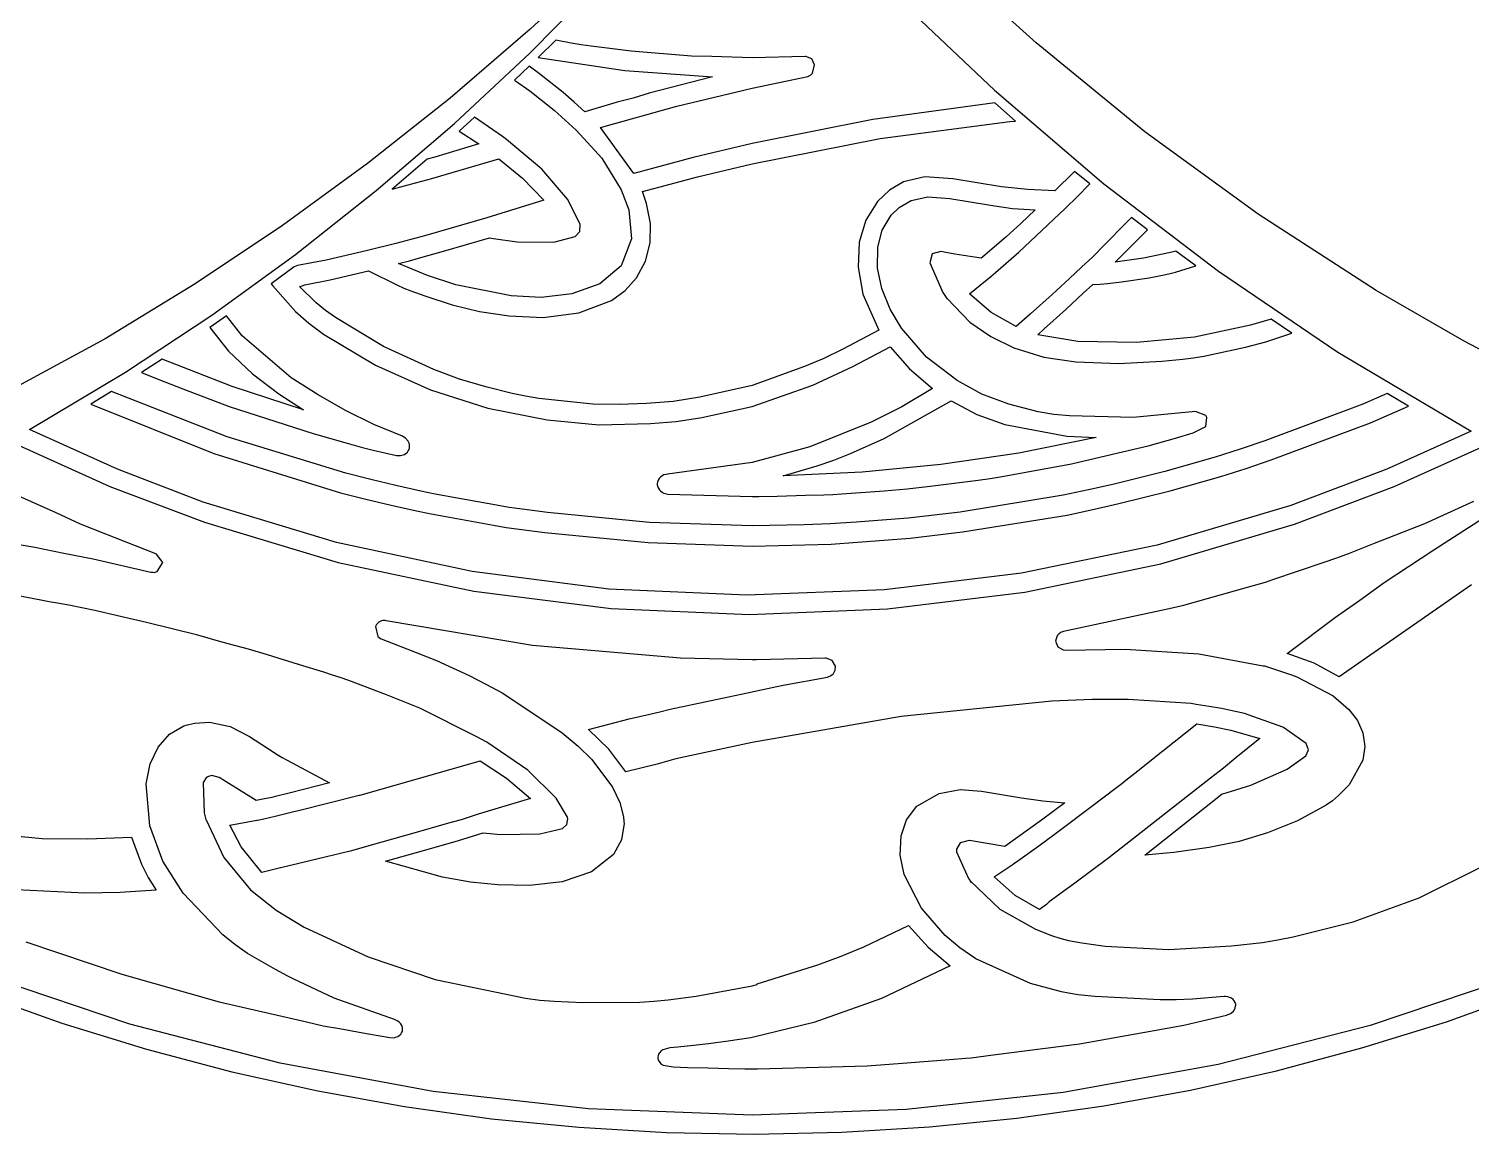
# Model space of a CAD drawing. Extents: x 0 to 274, y 0 to 254.
# Drawn here: x 106.3 to 168.7, y 0 to 47.8 of the extents above; entities that cross this region are included whole.
import ezdxf

# ---------------------------------------------------------------- set-up
doc = ezdxf.new("R2010")
doc.units = 0

msp = doc.modelspace()

# ---------------------------------------------------------------- linework, layer by layer
at = {"layer": 'Layer 1'}
for p, q in [((149.89187, 47.242161), (145.36398, 51.317531)), ((131.326072, 50.937317), (127.971854, 47.82649)), ((127.953044, 46.795116), (131.091296, 49.959689)), ((143.5733, 49.4797), (148.08155, 45.18694)), ((127.971854, 47.82649), (124.505962, 44.847977)), ((129.079896, 47.352702), (128.317, 46.6069)), ((129.754858, 47.231194), (129.079896, 47.352702)), ((130.183912, 47.1533), (129.754858, 47.231194)), ((130.617097, 47.100144), (130.183912, 47.1533)), ((132.348597, 46.879554), (130.617097, 47.100144)), ((133.218484, 46.801283), (132.348597, 46.879554)), ((154.60187, 43.392341), (149.89187, 47.242161)), ((124.69189, 43.752279), (127.953044, 46.795116)), ((128.317, 46.6069), (132.076445, 46.045242)), ((128.317, 46.6069), (128.317, 46.6069)), ((134.089816, 46.735652), (133.218484, 46.801283)), ((134.96108, 46.667128), (134.089816, 46.735652)), ((135.835788, 46.641164), (134.96108, 46.667128)), ((137.585968, 46.594242), (135.835788, 46.641164)), ((139.886118, 46.653395), (137.585968, 46.594242)), ((139.91423, 46.647263), (139.886118, 46.653395)), ((140.16956, 46.539363), (139.91423, 46.647263)), ((140.289125, 46.289284), (140.16956, 46.539363)), ((140.199277, 45.921899), (140.289125, 46.289284)), ((127.925416, 46.224054), (127.291449, 45.620782)), ((127.291449, 45.620782), (127.338922, 45.58748)), ((128.381614, 45.903935), (127.925416, 46.224054)), ((129.404804, 45.090961), (128.381614, 45.903935)), ((132.076445, 46.045242), (135.86754, 45.768675)), ((135.86754, 45.768675), (133.12434, 45.055195)), ((137.585974, 45.272534), (140.002354, 45.787815)), ((140.002354, 45.787815), (140.050309, 45.808485)), ((140.050309, 45.808485), (140.109358, 45.83391)), ((140.109358, 45.83391), (140.194522, 45.916178)), ((140.194522, 45.916178), (140.199277, 45.921899)), ((127.338922, 45.58748), (127.95904, 45.159496)), ((127.95904, 45.159496), (129.01648, 44.326645)), ((129.881477, 44.66756), (129.404804, 45.090961)), ((133.12434, 45.055195), (132.430774, 44.849737)), ((134.327455, 44.489909), (137.585974, 45.272534)), ((148.08155, 45.18694), (152.82097, 41.1351)), ((124.505962, 44.847977), (120.935643, 42.012962)), ((130.337124, 44.255629), (129.881477, 44.66756)), ((131.737414, 44.665836), (130.337124, 44.255629)), ((131.020314, 43.573104), (134.327455, 44.489909)), ((132.430774, 44.849737), (131.737414, 44.665836)), ((148.105874, 44.640561), (142.818586, 43.925404)), ((148.993262, 43.849603), (148.105874, 44.640561)), ((121.309049, 40.840404), (124.69189, 43.752279)), ((125.561912, 44.014202), (124.89308, 43.409383)), ((126.775612, 43.177527), (125.561912, 44.014202)), ((129.01648, 44.326645), (129.964912, 43.455313)), ((142.818586, 43.925404), (137.585974, 42.882981)), ((143.135943, 43.098375), (148.746662, 43.831205)), ((148.746662, 43.831205), (148.993262, 43.849603)), ((124.89308, 43.409383), (125.754907, 42.863334)), ((126.942631, 43.049508), (126.775612, 43.177527)), ((129.964912, 43.455313), (129.982409, 43.439226)), ((129.982409, 43.439226), (131.071316, 42.243794)), ((132.470354, 41.580394), (131.020314, 43.573104)), ((159.510584, 39.815742), (154.60187, 43.392341)), ((125.754907, 42.863334), (123.838197, 42.285318)), ((128.482041, 41.763178), (126.942631, 43.049508)), ((137.585974, 42.882981), (135.040944, 42.26958)), ((137.585962, 41.996145), (143.135943, 43.098375)), ((120.935643, 42.012962), (117.253147, 39.328542)), ((123.516701, 42.199052), (121.996861, 40.907142)), ((123.838197, 42.285318), (123.516701, 42.199052)), ((124.346483, 41.552716), (126.615423, 42.221444)), ((126.615423, 42.221444), (127.646699, 41.381271)), ((131.071316, 42.243794), (131.918969, 40.866746)), ((135.040944, 42.26958), (132.470354, 41.580394)), ((135.224072, 41.429841), (137.585962, 41.996145)), ((123.058501, 41.187467), (123.714927, 41.361203)), ((123.714927, 41.361203), (124.346483, 41.552716)), ((127.646699, 41.381271), (128.572163, 40.425794)), ((129.597701, 40.467098), (128.482041, 41.763178)), ((134.036342, 41.12216), (135.224072, 41.429841)), ((145.067203, 41.440953), (144.141439, 41.214611)), ((146.279193, 41.356961), (145.067203, 41.440953)), ((148.390623, 41.005287), (146.279193, 41.356961)), ((151.54054, 41.658888), (150.701593, 40.833445)), ((151.549774, 41.668605), (151.54054, 41.658888)), ((152.208198, 41.129998), (151.549774, 41.668605)), ((117.805734, 38.068719), (121.309049, 40.840404)), ((121.996861, 40.907142), (123.058501, 41.187467)), ((131.918969, 40.866746), (132.250862, 40.002509)), ((132.841932, 40.79498), (134.036342, 41.12216)), ((133.019286, 40.284692), (132.841932, 40.79498)), ((143.53294, 40.854598), (143.017909, 40.370217)), ((144.141439, 41.214611), (143.53294, 40.854598)), ((149.531983, 40.892768), (148.390623, 41.005287)), ((150.701593, 40.833445), (149.531983, 40.892768)), ((151.684955, 40.584709), (152.180842, 41.10168)), ((152.180842, 41.10168), (152.208198, 41.129998)), ((152.82097, 41.1351), (157.783664, 37.347363)), ((128.572163, 40.425794), (126.098443, 39.657953)), ((129.607347, 40.454077), (129.597701, 40.467098)), ((130.142575, 39.368627), (129.607347, 40.454077)), ((132.250862, 40.002509), (132.365206, 38.749918)), ((133.188335, 39.417159), (133.019286, 40.284692)), ((143.017909, 40.370217), (142.507364, 39.56631)), ((143.616143, 39.779767), (143.953824, 40.110141)), ((143.953824, 40.110141), (144.471913, 40.411511)), ((144.471913, 40.411511), (145.197082, 40.576093)), ((145.197082, 40.576093), (146.156003, 40.496106)), ((146.156003, 40.496106), (147.916033, 40.205304)), ((147.916033, 40.205304), (148.869427, 40.072877)), ((148.869427, 40.072877), (149.846319, 40.003628)), ((149.147029, 38.175827), (151.152619, 40.070427)), ((149.846319, 40.003628), (149.225, 39.4105)), ((151.152619, 40.070427), (151.684955, 40.584709)), ((126.098443, 39.657953), (123.449443, 38.893383)), ((130.121353, 39.070433), (130.142575, 39.368627)), ((133.175903, 38.578357), (133.188335, 39.417159)), ((142.507364, 39.56631), (142.221463, 38.606218)), ((143.226913, 39.12717), (143.616143, 39.779767)), ((149.225, 39.4105), (148.590565, 38.845297)), ((153.806581, 39.46236), (152.832447, 38.472241)), ((154.023892, 39.682775), (153.806581, 39.46236)), ((154.718285, 39.145893), (154.023892, 39.682775)), ((164.61167, 36.519311), (159.510584, 39.815742)), ((117.253147, 39.328542), (113.463234, 36.798041)), ((123.449443, 38.893383), (122.161253, 38.551285)), ((124.227225, 38.221408), (126.217665, 38.795981)), ((126.217665, 38.795981), (126.389025, 38.763872)), ((126.389025, 38.763872), (127.410495, 38.617283)), ((128.997425, 38.601197), (129.918437, 38.850899)), ((129.918437, 38.850899), (130.121353, 39.070433)), ((132.365206, 38.749918), (131.910003, 37.577379)), ((143.031853, 38.392777), (143.226913, 39.12717)), ((148.590565, 38.845297), (147.570405, 37.959461)), ((153.318615, 37.734813), (154.718285, 39.145893)), ((120.933423, 38.244397), (119.131363, 37.832813)), ((122.161253, 38.551285), (120.933423, 38.244397)), ((123.240012, 37.937117), (124.227225, 38.221408)), ((127.410495, 38.617283), (128.997425, 38.601197)), ((132.976677, 37.788415), (133.175903, 38.578357)), ((142.221463, 38.606218), (142.176361, 37.52612)), ((143.02368, 37.488643), (143.031853, 38.392777)), ((145.767726, 38.210266), (145.393519, 38.095856)), ((145.982011, 38.16493), (145.767726, 38.210266)), ((146.362418, 38.085343), (145.982011, 38.16493)), ((148.124529, 37.295125), (149.147029, 38.175827)), ((152.832447, 38.472241), (152.346139, 37.979939)), ((155.710605, 38.15632), (154.545755, 37.90972)), ((155.936052, 38.222535), (155.710605, 38.15632)), ((156.806075, 37.577923), (155.936052, 38.222535)), ((114.18316, 35.446452), (117.805734, 38.068719)), ((117.747, 37.533), (116.759505, 36.806278)), ((117.747329, 37.53302), (117.747, 37.533)), ((117.902083, 37.595205), (117.747329, 37.53302)), ((119.131363, 37.832813), (117.902083, 37.595205)), ((122.277937, 37.67977), (122.753289, 37.797626)), ((123.524917, 37.165073), (122.277937, 37.67977)), ((122.753289, 37.797626), (123.240012, 37.937117)), ((131.910003, 37.577379), (130.992217, 36.798856)), ((132.585341, 37.067462), (132.976677, 37.788415)), ((142.176361, 37.52612), (142.388215, 36.362197)), ((143.208036, 36.603467), (143.02368, 37.488643)), ((145.393519, 38.095856), (145.279004, 37.708041)), ((145.279004, 37.708041), (145.844758, 36.424571)), ((146.743652, 38.024505), (146.362418, 38.085343)), ((147.515628, 37.912195), (146.743652, 38.024505)), ((147.570405, 37.959461), (147.515628, 37.912195)), ((151.854316, 37.51957), (151.331212, 37.030541)), ((152.346139, 37.979939), (151.854316, 37.51957)), ((154.545755, 37.90972), (153.318615, 37.734813)), ((155.920135, 37.308551), (156.806075, 37.577923)), ((118.21049, 36.761124), (119.31774, 36.971964)), ((119.31774, 36.971964), (120.97827, 37.360364)), ((120.97827, 37.360364), (122.19632, 36.757129)), ((124.753577, 36.759238), (123.524917, 37.165073)), ((132.089488, 36.516143), (132.585341, 37.067462)), ((146.998672, 36.364501), (147.920717, 37.119908)), ((147.920717, 37.119908), (148.124323, 37.294953)), ((148.124323, 37.294953), (148.124529, 37.295125)), ((151.331212, 37.030541), (150.580665, 36.340006)), ((152.973618, 36.818142), (153.58898, 36.888181)), ((153.58898, 36.888181), (154.78193, 37.066291)), ((154.78193, 37.066291), (155.359399, 37.174399)), ((155.359399, 37.174399), (155.643275, 37.233516)), ((155.643275, 37.233516), (155.920135, 37.308551)), ((157.783664, 37.347363), (162.95027, 33.84287)), ((113.463234, 36.798041), (109.570662, 34.424777)), ((116.759505, 36.806278), (116.826408, 36.714293)), ((116.826408, 36.714293), (117.810877, 35.611033)), ((117.989027, 36.689189), (118.10127, 36.713098)), ((118.704434, 35.976861), (117.989027, 36.689189)), ((118.10127, 36.713098), (118.21049, 36.761124)), ((122.19632, 36.757129), (122.498179, 36.619738)), ((122.498179, 36.619738), (122.80238, 36.501501)), ((122.80238, 36.501501), (123.407131, 36.279533)), ((123.407131, 36.279533), (124.601891, 35.894201)), ((127.157217, 36.288571), (124.753577, 36.759238)), ((128.447747, 36.213192), (127.157217, 36.288571)), ((129.784307, 36.374696), (128.447747, 36.213192)), ((130.992217, 36.798856), (129.784307, 36.374696)), ((131.491661, 36.077478), (132.089488, 36.516143)), ((142.388215, 36.362197), (143.072962, 34.800747)), ((143.563226, 35.71202), (143.208036, 36.603467)), ((145.844758, 36.424571), (146.024533, 36.1747)), ((147.941716, 35.562862), (146.998672, 36.364501)), ((150.580665, 36.340006), (149.638295, 35.499301)), ((151.169974, 35.698107), (151.930032, 36.392983)), ((151.930032, 36.392983), (152.341997, 36.7747)), ((152.341997, 36.7747), (152.661218, 36.787722)), ((152.661218, 36.787722), (152.973618, 36.818142)), ((168.424837, 34.320257), (164.61167, 36.519311)), ((117.810877, 35.611033), (118.38862, 35.098679)), ((119.103928, 35.643201), (118.704434, 35.976861)), ((119.535728, 35.343763), (119.103928, 35.643201)), ((124.601891, 35.894201), (125.781151, 35.608327)), ((130.085031, 35.553618), (131.491661, 36.077478)), ((144.053048, 34.886847), (143.563226, 35.71202)), ((146.024533, 36.1747), (146.03604, 36.162641)), ((146.03604, 36.162641), (147.017823, 35.14896)), ((150.238286, 34.86026), (151.169974, 35.698107)), ((110.44254, 32.98283), (114.18316, 35.446452)), ((114.822637, 35.419112), (114.095035, 34.911304)), ((115.506557, 34.551223), (114.822637, 35.419112)), ((118.38862, 35.098679), (119.023689, 34.627803)), ((121.617188, 34.090923), (119.535728, 35.343763)), ((125.781151, 35.608327), (127.065341, 35.421397)), ((127.065341, 35.421397), (128.544041, 35.347946)), ((128.544041, 35.347946), (130.085031, 35.553618)), ((147.017823, 35.14896), (147.930074, 34.525308)), ((149.020942, 34.956871), (147.941716, 35.562862)), ((149.628518, 35.488035), (149.020942, 34.956871)), ((149.629828, 35.488794), (149.628518, 35.488035)), ((149.638295, 35.499301), (149.629828, 35.488794)), ((159.174307, 35.009305), (156.742967, 34.488303)), ((160.063143, 35.274681), (159.174307, 35.009305)), ((160.963826, 34.671203), (160.063143, 35.274681)), ((109.570662, 34.424777), (104.219952, 31.536997)), ((114.095035, 34.911304), (114.915037, 33.889004)), ((117.621157, 32.734523), (115.506557, 34.551223)), ((119.023689, 34.627803), (121.275416, 33.286464)), ((143.072962, 34.800747), (141.517632, 33.979159)), ((145.144299, 33.631746), (144.053048, 34.886847)), ((147.930074, 34.525308), (148.922683, 34.039641)), ((149.958957, 34.601948), (150.235046, 34.855437)), ((151.698457, 34.304983), (149.958957, 34.601948)), ((150.235046, 34.855437), (150.238286, 34.86026)), ((156.742967, 34.488303), (154.240037, 34.257163)), ((159.842519, 34.287421), (160.70572, 34.57612)), ((160.70572, 34.57612), (160.963826, 34.671203)), ((114.915037, 33.889004), (115.951917, 32.905835)), ((123.799928, 33.098873), (121.617188, 34.090923)), ((141.517632, 33.979159), (140.698113, 33.577738)), ((141.947339, 33.21917), (143.56591, 34.068904)), ((143.56591, 34.068904), (144.398039, 33.11838)), ((148.922683, 34.039641), (150.224513, 33.622517)), ((154.240037, 34.257163), (151.698457, 34.304983)), ((157.154317, 33.67378), (158.960437, 34.059699)), ((158.960437, 34.059699), (159.842519, 34.287421)), ((162.95027, 33.84287), (168.73003, 30.4182)), ((172.32916, 32.281501), (168.424837, 34.320257)), ((112.031707, 33.537155), (111.143012, 32.966821)), ((115.068382, 32.362908), (112.031707, 33.537155)), ((121.275416, 33.286464), (123.657451, 32.213527)), ((139.851312, 33.220897), (137.585952, 32.405442)), ((140.698113, 33.577738), (139.851312, 33.220897)), ((140.211559, 32.41867), (141.947339, 33.21917)), ((144.398039, 33.11838), (145.399529, 32.273091)), ((146.461928, 32.616877), (145.144299, 33.631746)), ((150.224513, 33.622517), (151.609513, 33.433312)), ((151.609513, 33.433312), (153.465383, 33.353526)), ((153.465383, 33.353526), (155.328073, 33.452811)), ((155.328073, 33.452811), (156.24309, 33.541971)), ((156.24309, 33.541971), (156.701289, 33.596129)), ((156.701289, 33.596129), (157.154317, 33.67378)), ((106.28307, 30.49454), (110.44254, 32.98283)), ((111.143012, 32.966821), (111.895007, 32.658175)), ((111.895007, 32.658175), (112.925, 32.251)), ((115.951917, 32.905835), (117.087867, 32.039024)), ((118.784837, 31.996171), (117.621157, 32.734523)), ((124.916548, 32.679263), (123.799928, 33.098873)), ((126.053568, 32.34805), (124.916548, 32.679263)), ((147.538178, 32.028523), (146.461928, 32.616877)), ((109.845905, 32.148834), (108.941155, 31.596277)), ((114.850386, 30.183599), (109.845905, 32.148834)), ((112.925, 32.251), (114.9401, 31.491219)), ((112.925, 32.251), (112.925, 32.251)), ((118.160807, 31.344495), (115.068382, 32.362908)), ((117.087867, 32.039024), (118.160807, 31.344495)), ((119.982697, 31.32479), (118.784837, 31.996171)), ((123.657451, 32.213527), (126.145952, 31.418139)), ((127.199538, 32.060867), (126.053568, 32.34805)), ((127.775008, 31.934019), (127.199538, 32.060867)), ((128.355022, 31.841622), (127.775008, 31.934019)), ((135.321902, 31.895156), (134.171722, 31.714012)), ((137.585952, 32.405442), (135.321902, 31.895156)), ((137.58516, 31.494351), (140.211559, 32.41867)), ((145.399529, 32.273091), (144.076759, 31.481134)), ((148.711788, 31.588655), (147.538178, 32.028523)), ((165.100071, 32.055645), (164.033271, 31.591867)), ((166.018811, 31.512286), (165.100071, 32.055645)), ((108.941155, 31.596277), (114.277137, 29.46084)), ((114.9401, 31.491219), (118.57461, 30.319719)), ((121.203497, 30.713666), (119.982697, 31.32479)), ((126.145952, 31.418139), (128.71708, 30.909443)), ((130.683492, 31.597641), (128.355022, 31.841622)), ((131.850002, 31.579861), (130.683492, 31.597641)), ((133.014172, 31.624235), (131.850002, 31.579861)), ((134.171722, 31.714012), (133.014172, 31.624235)), ((135.408479, 31.022304), (137.58516, 31.494351)), ((144.076759, 31.481134), (142.741028, 30.816642)), ((143.311463, 30.107922), (146.205553, 31.735762)), ((146.205553, 31.735762), (147.324, 31.1505)), ((149.981308, 31.26509), (148.711788, 31.588655)), ((150.649725, 31.147403), (149.981308, 31.26509)), ((156.785429, 31.274081), (154.087649, 31.016937)), ((157.234393, 31.097311), (156.785429, 31.274081)), ((164.033271, 31.591867), (159.794771, 30.000927)), ((164.368131, 30.787128), (166.018811, 31.512286)), ((122.449107, 30.201106), (121.203497, 30.713666)), ((128.71708, 30.909443), (130.95419, 30.702978)), ((130.95419, 30.702978), (133.19267, 30.756965)), ((133.19267, 30.756965), (134.30385, 30.845331)), ((134.30385, 30.845331), (135.408479, 31.022304)), ((142.741028, 30.816642), (140.083418, 29.740812)), ((147.3235, 31.1505), (148.53321, 30.715596)), ((147.324, 31.1505), (147.3235, 31.1505)), ((148.53321, 30.715596), (151.21804, 30.20662)), ((151.334469, 31.083702), (150.649725, 31.147403)), ((154.087649, 31.016937), (151.334469, 31.083702)), ((156.68931, 30.346143), (157.243557, 30.627194)), ((157.277663, 31.020761), (157.234393, 31.097311)), ((157.243557, 30.627194), (157.277663, 31.020761)), ((160.075751, 29.175898), (164.368131, 30.787128)), ((110.09575, 28.7783), (106.28307, 30.49454)), ((119.988105, 28.599044), (114.850386, 30.183599)), ((118.57461, 30.319719), (120.04229, 29.90376)), ((122.497615, 30.17127), (122.449107, 30.201106)), ((122.579815, 30.120732), (122.497615, 30.17127)), ((122.696122, 29.988886), (122.579815, 30.120732)), ((122.731056, 29.911236), (122.696122, 29.988886)), ((141.853703, 29.458349), (143.311463, 30.107922)), ((152.49058, 30.153461), (149.13683, 29.478499)), ((151.21804, 30.20662), (152.49058, 30.153461)), ((154.736011, 29.793171), (155.920571, 30.127449)), ((155.920571, 30.127449), (156.68931, 30.346143)), ((159.794771, 30.000927), (158.722, 29.6391)), ((168.73003, 30.4182), (165.0741, 28.7783)), ((105.844446, 29.800089), (109.769986, 28.029309)), ((114.277137, 29.46084), (119.765955, 27.756237)), ((120.04229, 29.90376), (120.654689, 29.731746)), ((120.654689, 29.731746), (121.179927, 29.606826)), ((121.179927, 29.606826), (122.178039, 29.374904)), ((122.178039, 29.374904), (122.361043, 29.365946)), ((122.361043, 29.365946), (122.42016, 29.381034)), ((122.42016, 29.381034), (122.526408, 29.415485)), ((122.526408, 29.415485), (122.582006, 29.452969)), ((122.582006, 29.452969), (122.657108, 29.515944)), ((122.657108, 29.515944), (122.697141, 29.574477)), ((122.697141, 29.574477), (122.731042, 29.623846)), ((122.731042, 29.623846), (122.736968, 29.658088)), ((122.752138, 29.82993), (122.731056, 29.911236)), ((122.736968, 29.658088), (122.752208, 29.689646)), ((122.752138, 29.74208), (122.752138, 29.82993)), ((122.752208, 29.689646), (122.752138, 29.74208)), ((140.083418, 29.740812), (137.585188, 29.060993)), ((141.128031, 29.164655), (141.853703, 29.458349)), ((149.13683, 29.478499), (145.755148, 28.976367)), ((151.415901, 29.013098), (153.204321, 29.423686)), ((153.204321, 29.423686), (154.736011, 29.793171)), ((158.722, 29.6391), (157.64286, 29.297589)), ((165.402066, 28.029309), (169.182296, 29.729089)), ((113.81301, 27.35672), (110.09575, 28.7783)), ((137.585188, 29.060993), (133.920228, 28.562555)), ((138.93468, 28.493861), (140.4058, 28.918605)), ((140.4058, 28.918605), (141.128031, 29.164655)), ((145.755148, 28.976367), (142.352207, 28.647882)), ((149.442761, 28.647093), (151.415901, 29.013098)), ((157.64286, 29.297589), (155.46474, 28.678264)), ((157.896321, 28.46379), (158.989241, 28.809512)), ((158.989241, 28.809512), (160.075751, 29.175898)), ((165.0741, 28.7783), (160.92001, 27.20603)), ((121.068075, 28.328111), (119.988105, 28.599044)), ((122.153005, 28.076482), (121.068075, 28.328111)), ((133.491669, 28.217807), (133.475478, 28.162305)), ((133.475478, 28.162305), (133.480162, 28.133403)), ((133.480162, 28.133403), (133.476305, 28.104119)), ((133.515991, 28.30159), (133.491669, 28.217807)), ((133.560847, 28.372007), (133.515991, 28.30159)), ((133.616162, 28.436673), (133.560847, 28.372007)), ((133.687615, 28.486042), (133.616162, 28.436673)), ((133.766231, 28.526761), (133.687615, 28.486042)), ((133.85856, 28.548018), (133.766231, 28.526761)), ((133.920228, 28.562555), (133.85856, 28.548018)), ((142.352207, 28.647882), (138.93468, 28.493861)), ((145.30195, 28.040756), (147.37798, 28.305373)), ((147.37798, 28.305373), (147.896535, 28.374069)), ((147.896535, 28.374069), (148.411991, 28.464572)), ((148.411991, 28.464572), (149.442761, 28.647093)), ((153.2676, 28.134284), (152.16434, 27.880761)), ((155.46474, 28.678264), (153.2676, 28.134284)), ((155.690501, 27.836577), (157.896321, 28.46379)), ((107.439525, 26.881716), (105.309765, 27.843723)), ((109.769986, 28.029309), (113.866686, 26.479879)), ((119.765955, 27.756237), (120.859635, 27.481872)), ((123.238555, 27.82778), (122.153005, 28.076482)), ((123.781982, 27.707237), (123.238555, 27.82778)), ((124.329614, 27.607536), (123.781982, 27.707237)), ((126.521314, 27.216278), (124.329614, 27.607536)), ((133.476305, 28.104119), (133.515991, 27.971136)), ((133.515991, 27.971136), (133.570423, 27.888696)), ((133.570423, 27.888696), (133.613143, 27.834713)), ((133.613143, 27.834713), (133.705266, 27.770426)), ((133.705266, 27.770426), (133.75825, 27.737352)), ((133.75825, 27.737352), (133.937396, 27.691432)), ((133.937396, 27.691432), (133.939, 27.6914)), ((133.939, 27.6914), (137.58604, 27.590768)), ((137.58604, 27.590768), (137.872535, 27.597073)), ((137.872535, 27.597073), (138.674, 27.61564)), ((138.674, 27.61564), (139.90445, 27.64682)), ((139.90445, 27.64682), (140.691172, 27.668246)), ((140.691172, 27.668246), (141.084465, 27.680684)), ((141.084465, 27.680684), (141.477482, 27.709211)), ((141.477482, 27.709211), (143.305932, 27.846935)), ((143.305932, 27.846935), (144.305492, 27.925)), ((144.305492, 27.925), (145.30195, 28.040756)), ((151.05729, 27.646771), (146.5919, 26.923128)), ((152.16434, 27.880761), (151.05729, 27.646771)), ((153.465461, 27.285364), (155.690501, 27.836577)), ((161.080886, 26.402779), (165.402066, 28.029309)), ((108.503365, 26.397818), (107.439525, 26.881716)), ((119.586489, 25.604782), (113.81301, 27.35672)), ((120.859635, 27.481872), (121.958345, 27.227003)), ((121.958345, 27.227003), (123.057745, 26.975202)), ((123.057745, 26.975202), (123.608134, 26.853141)), ((127.069567, 27.120227), (126.521314, 27.216278)), ((127.62078, 27.046567), (127.069567, 27.120227)), ((128.72411, 26.904595), (127.62078, 27.046567)), ((133.145698, 26.475253), (128.72411, 26.904595)), ((146.5919, 26.923128), (144.34715, 26.653928)), ((151.226981, 26.791887), (152.348081, 27.028773)), ((152.348081, 27.028773), (153.465461, 27.285364)), ((160.92001, 27.20603), (155.13544, 25.491065)), ((168.834365, 27.379297), (166.706605, 26.413499)), ((109.588795, 25.968841), (108.503365, 26.397818)), ((113.866686, 26.479879), (119.657204, 24.742276)), ((123.608134, 26.853141), (124.162655, 26.752303)), ((124.162655, 26.752303), (126.382185, 26.355877)), ((126.382185, 26.355877), (126.937398, 26.258863)), ((126.937398, 26.258863), (127.495571, 26.184035)), ((137.58537, 26.320065), (133.145698, 26.475253)), ((139.84067, 26.374048), (137.58537, 26.320065)), ((140.96811, 26.405019), (139.84067, 26.374048)), ((142.09474, 26.480779), (140.96811, 26.405019)), ((144.34715, 26.653928), (142.09474, 26.480779)), ((146.704941, 26.058908), (151.226981, 26.791887)), ((155.284724, 24.684097), (161.080886, 26.402779)), ((166.706605, 26.413499), (164.533855, 25.553433)), ((167.10802, 25.280618), (169.26713, 26.678288)), ((105.25197, 25.619308), (106.52493, 25.395653)), ((111.761545, 25.1086), (109.588795, 25.968841)), ((127.495571, 26.184035), (128.612891, 26.04017)), ((128.612891, 26.04017), (133.089971, 25.60553)), ((142.151081, 25.611186), (144.431801, 25.786471)), ((144.431801, 25.786471), (146.704941, 26.058908)), ((106.52493, 25.395653), (107.78308, 25.136573)), ((107.78308, 25.136573), (109.04922, 24.894314)), ((111.787039, 25.092959), (111.761545, 25.1086)), ((112.06385, 24.732347), (111.787039, 25.092959)), ((125.455282, 24.347817), (119.586489, 25.604782)), ((133.089971, 25.60553), (137.585361, 25.448579)), ((137.585361, 25.448579), (139.868771, 25.502906)), ((139.868771, 25.502906), (141.010341, 25.53467)), ((141.010341, 25.53467), (142.151081, 25.611186)), ((155.13544, 25.491065), (149.258726, 24.271672)), ((163.448375, 25.122347), (162.89785, 24.924529)), ((164.533855, 25.553433), (163.448375, 25.122347)), ((164.96221, 23.865888), (167.10802, 25.280618)), ((109.04922, 24.894314), (111.54926, 24.317847)), ((111.820318, 24.348474), (112.06385, 24.732347)), ((119.657204, 24.742276), (125.541473, 23.498277)), ((149.396424, 23.459322), (155.284724, 24.684097)), ((162.345327, 24.738356), (160.133367, 23.987947)), ((162.89785, 24.924529), (162.345327, 24.738356)), ((111.54926, 24.317847), (111.607277, 24.314576)), ((111.607277, 24.314576), (111.631531, 24.313749)), ((111.631531, 24.313749), (111.69106, 24.311336)), ((111.69106, 24.311336), (111.820318, 24.348474)), ((131.388145, 23.585923), (125.455282, 24.347817)), ((149.258726, 24.271672), (143.32111, 23.54775)), ((159.804361, 23.877635), (159.026391, 23.655219)), ((160.133367, 23.987947), (159.804361, 23.877635)), ((168.746561, 23.773207), (163.02, 19.7932)), ((163.91028, 23.108209), (164.96221, 23.865888)), ((106.853665, 23.098502), (104.580935, 23.525555)), ((125.541473, 23.498277), (131.488511, 22.747931)), ((137.353835, 23.319201), (131.388145, 23.585923)), ((143.32111, 23.54775), (137.353835, 23.319201)), ((143.446968, 22.728403), (149.396424, 23.459322)), ((157.902391, 23.336858), (156.779011, 23.016567)), ((159.026391, 23.655219), (157.902391, 23.336858)), ((107.135819, 23.037824), (106.853665, 23.098502)), ((107.421831, 22.986767), (107.135819, 23.037824)), ((107.989995, 22.88307), (107.421831, 22.986767)), ((109.120465, 22.653624), (107.989995, 22.88307)), ((110.237215, 22.397033), (109.120465, 22.653624)), ((131.488511, 22.747931), (137.467336, 22.491289)), ((137.467336, 22.491289), (143.446968, 22.728403)), ((155.647436, 22.727662), (151.077036, 21.756079)), ((156.21698, 22.857749), (155.647436, 22.727662)), ((156.779011, 23.016567), (156.21698, 22.857749)), ((162.85016, 22.37523), (163.91028, 23.108209)), ((111.352115, 22.132656), (110.237215, 22.397033)), ((113.573855, 21.585992), (111.352115, 22.132656)), ((121.323095, 22.05319), (121.269351, 21.967132)), ((121.269351, 21.967132), (121.377939, 21.533255)), ((121.418867, 22.149654), (121.323095, 22.05319)), ((121.449047, 22.17108), (121.418867, 22.149654)), ((121.541512, 22.207806), (121.449047, 22.17108)), ((121.599872, 22.221381), (121.541512, 22.207806)), ((121.688273, 22.2189), (121.599872, 22.221381)), ((121.736366, 22.21759), (121.688273, 22.2189)), ((128.078761, 21.141406), (121.736366, 22.21759)), ((160.76746, 20.80399), (162.85016, 22.37523)), ((114.671045, 21.272421), (113.573855, 21.585992)), ((115.774025, 20.984478), (114.671045, 21.272421)), ((121.377939, 21.533255), (121.432374, 21.488024)), ((121.432374, 21.488024), (121.453871, 21.472346)), ((121.453871, 21.472346), (121.51857, 21.433117)), ((121.51857, 21.433117), (122.043669, 21.227408)), ((150.7505, 21.431204), (150.734859, 21.331091)), ((150.734859, 21.331091), (150.831839, 21.088183)), ((150.803416, 21.558399), (150.7505, 21.431204)), ((150.823053, 21.589816), (150.803416, 21.558399)), ((150.82581, 21.592573), (150.823053, 21.589816)), ((150.830428, 21.599945), (150.82581, 21.592573)), ((150.901265, 21.66995), (150.830428, 21.599945)), ((150.950118, 21.705744), (150.901265, 21.66995)), ((151.031765, 21.738093), (150.950118, 21.705744)), ((151.077036, 21.756079), (151.031765, 21.738093)), ((116.590775, 20.746079), (115.774025, 20.984478)), ((117.944565, 20.319023), (116.590775, 20.746079)), ((122.043669, 21.227408), (122.625546, 21.003962)), ((122.625546, 21.003962), (123.924556, 20.498429)), ((134.488666, 20.59619), (128.078761, 21.141406)), ((150.831839, 21.088183), (151.058147, 20.957057)), ((151.058147, 20.957057), (151.08557, 20.953027)), ((151.08557, 20.953027), (151.158053, 20.941382)), ((151.158053, 20.941382), (153.743768, 20.98833)), ((153.743768, 20.98833), (156.937823, 20.776847)), ((156.937823, 20.776847), (159.729723, 20.265387)), ((161.929193, 20.377625), (160.76746, 20.80399)), ((117.94767, 20.318061), (117.944565, 20.319023)), ((117.95277, 20.316336), (117.94767, 20.318061)), ((117.979505, 20.307243), (117.95277, 20.316336)), ((119.031775, 19.983196), (117.979505, 20.307243)), ((123.924556, 20.498429), (125.331256, 19.846214)), ((137.586006, 20.516059), (134.488666, 20.59619)), ((137.776176, 20.521399), (137.586006, 20.516059)), ((140.753566, 20.597743), (137.776176, 20.521399)), ((140.788155, 20.591816), (140.753566, 20.597743)), ((141.053293, 20.496004), (140.788155, 20.591816)), ((141.194538, 20.252021), (141.053293, 20.496004)), ((141.091395, 19.908751), (141.181311, 20.071015)), ((141.181311, 20.071015), (141.194538, 20.252021)), ((159.729723, 20.265387), (159.776784, 20.25564)), ((159.776784, 20.25564), (160.949014, 19.87499)), ((163.02, 19.7932), (161.929193, 20.377625)), ((119.406464, 19.861793), (119.031775, 19.983196)), ((119.744083, 19.752446), (119.406464, 19.861793)), ((120.11464, 19.632315), (119.744083, 19.752446)), ((121.74796, 19.001862), (120.11464, 19.632315)), ((125.331256, 19.846214), (126.058102, 19.467943)), ((126.058102, 19.467943), (126.792802, 19.082024)), ((137.778324, 19.181905), (138.934284, 19.424853)), ((138.934284, 19.424853), (140.856304, 19.777492)), ((140.856304, 19.777492), (140.909221, 19.7972)), ((140.909221, 19.7972), (140.981704, 19.822659)), ((140.981704, 19.822659), (141.062044, 19.881398)), ((141.062044, 19.881398), (141.091395, 19.908751)), ((160.949014, 19.87499), (161.059944, 19.833167)), ((161.059944, 19.833167), (161.187966, 19.782932)), ((161.187966, 19.782932), (162.750866, 18.95859)), ((123.19387, 18.435725), (121.74796, 19.001862)), ((126.792802, 19.082024), (129.363392, 17.363674)), ((134.038122, 18.380578), (137.586362, 19.134811)), ((137.586362, 19.134811), (137.778324, 19.181905)), ((152.320016, 18.798248), (150.569426, 18.736441)), ((153.878506, 18.802656), (152.320016, 18.798248)), ((156.597996, 18.626233), (153.878506, 18.802656)), ((162.750866, 18.95859), (163.428791, 18.368929)), ((125.63871, 17.204655), (123.19387, 18.435725)), ((132.267001, 17.9652), (133.152526, 18.170872)), ((133.152526, 18.170872), (133.595358, 18.266924)), ((133.595358, 18.266924), (134.038122, 18.380578)), ((150.569426, 18.736441), (144.045913, 18.069244)), ((156.821442, 18.591404), (156.597996, 18.626233)), ((157.384097, 18.496699), (156.821442, 18.591404)), ((157.918566, 18.412879), (157.384097, 18.496699)), ((158.91606, 18.20128), (157.918566, 18.412879)), ((160.57136, 17.612582), (158.91606, 18.20128)), ((163.428791, 18.368929), (163.803607, 17.899467)), ((112.349529, 17.298713), (112.975986, 17.6633)), ((112.975986, 17.6633), (113.071828, 17.697372)), ((113.071828, 17.697372), (113.433493, 17.78367)), ((113.433493, 17.78367), (114.078277, 17.825769)), ((114.078277, 17.825769), (114.987512, 17.630554)), ((114.987512, 17.630554), (115.813227, 17.202758)), ((130.499871, 17.502559), (132.267001, 17.9652)), ((131.375995, 16.647734), (130.499871, 17.502559)), ((144.045913, 18.069244), (137.586026, 16.941751)), ((154.882807, 16.193837), (156.849127, 17.756947)), ((156.849127, 17.756947), (157.617589, 17.6164)), ((157.617589, 17.6164), (158.328726, 17.479424)), ((160.607259, 17.596668), (160.57136, 17.612582)), ((161.590489, 16.896591), (160.607259, 17.596668)), ((163.803607, 17.899467), (164.03686, 17.356972)), ((111.85532, 16.744962), (112.349529, 17.298713)), ((115.813227, 17.202758), (116.60057, 16.692884)), ((126.090776, 16.952682), (125.63871, 17.204655)), ((127.873858, 15.742361), (126.090776, 16.952682)), ((129.363392, 17.363674), (130.051099, 16.789654)), ((137.586026, 16.941751), (134.284386, 16.242811)), ((158.328726, 17.479424), (159.574886, 17.122789)), ((159.574886, 17.122789), (158.546246, 16.284183)), ((161.690506, 16.629826), (161.590489, 16.896591)), ((164.03686, 17.356972), (164.119884, 16.772322)), ((111.512458, 16.02296), (111.85532, 16.744962)), ((116.60057, 16.692884), (117.015222, 16.429404)), ((117.015222, 16.429404), (117.227368, 16.29608)), ((117.227368, 16.29608), (117.44565, 16.173985)), ((130.051099, 16.789654), (130.646689, 16.209741)), ((132.122931, 15.677989), (131.375995, 16.647734)), ((134.284386, 16.242811), (133.474031, 16.008062)), ((158.546246, 16.284183), (158.009432, 15.835495)), ((160.760884, 15.784611), (161.577052, 16.368492)), ((161.577052, 16.368492), (161.690506, 16.629826)), ((164.119884, 16.772322), (164.044015, 16.176399)), ((111.340046, 15.15362), (111.512458, 16.02296)), ((117.44565, 16.173985), (119.28326, 15.19358)), ((120.605266, 14.667793), (125.803156, 16.154803)), ((125.803156, 16.154803), (126.945637, 15.402587)), ((129.101926, 14.531192), (127.873858, 15.742361)), ((130.646689, 16.209741), (131.545927, 15.008751)), ((133.474031, 16.008062), (132.122931, 15.677989)), ((153.776517, 15.306034), (154.29845, 15.718758)), ((154.29845, 15.718758), (154.364732, 15.772708)), ((154.364732, 15.772708), (154.882807, 16.193837)), ((158.009432, 15.835495), (157.445194, 15.396761)), ((159.192152, 15.090222), (160.760884, 15.784611)), ((164.044015, 16.176399), (163.452286, 15.114549)), ((111.500723, 13.3394), (111.340046, 15.15362)), ((113.941924, 15.414127), (113.808735, 15.206386)), ((113.808735, 15.206386), (113.85483, 13.893286)), ((114.016267, 15.458774), (113.941924, 15.414127)), ((114.04631, 15.476554), (114.016267, 15.458774)), ((114.180944, 15.512176), (114.04631, 15.476554)), ((114.504162, 15.433696), (114.180944, 15.512176)), ((114.69819, 15.310294), (114.504162, 15.433696)), ((116.10296, 14.428632), (114.69819, 15.310294)), ((119.28326, 15.19358), (117.5931, 14.768664)), ((126.945637, 15.402587), (127.989616, 14.518733)), ((131.545927, 15.008751), (131.861429, 14.34464)), ((152.5451, 14.37386), (153.59627, 15.169746)), ((157.445194, 15.396761), (153.044, 11.9464)), ((153.59627, 15.169746), (153.776517, 15.306034)), ((158.126582, 14.764179), (159.192152, 15.090222)), ((163.452286, 15.114549), (162.991883, 14.642296)), ((116.175445, 14.442413), (116.10296, 14.428632)), ((116.398824, 14.489301), (116.175445, 14.442413)), ((116.78371, 14.567745), (116.398824, 14.489301)), ((116.882722, 14.591104), (116.78371, 14.567745)), ((117.5931, 14.768664), (116.882722, 14.591104)), ((117.938626, 14.002029), (120.571916, 14.659939)), ((120.571916, 14.659939), (120.605266, 14.667793)), ((127.989616, 14.518733), (125.722266, 13.833193)), ((129.58796, 13.714015), (129.101926, 14.531192)), ((144.721616, 14.181801), (145.683623, 14.738185)), ((145.683623, 14.738185), (146.596946, 14.906833)), ((146.596946, 14.906833), (147.523303, 14.840022)), ((147.523303, 14.840022), (149.251363, 14.548221)), ((149.251363, 14.548221), (150.182021, 14.416965)), ((150.182021, 14.416965), (151.13128, 14.336797)), ((152.535315, 14.36604), (152.541242, 14.370073)), ((152.541242, 14.370073), (152.5451, 14.37386)), ((154.600047, 12.058547), (157.942477, 14.723257)), ((157.942477, 14.723257), (158.126582, 14.764179)), ((162.729369, 14.420946), (162.445287, 14.225025)), ((162.991883, 14.642296), (162.729369, 14.420946)), ((113.85483, 13.893286), (113.932346, 13.60669)), ((116.435876, 13.637435), (116.927699, 13.75388)), ((116.927699, 13.75388), (117.678728, 13.937434)), ((117.678728, 13.937434), (117.862215, 13.982804)), ((117.862215, 13.982804), (117.938626, 14.002029)), ((125.722266, 13.833193), (125.026772, 13.612778)), ((131.861429, 14.34464), (132.019832, 13.730827)), ((144.280546, 13.595905), (144.721616, 14.181801)), ((151.13128, 14.336797), (150.12752, 13.577772)), ((150.673995, 12.95345), (152.535315, 14.36604)), ((162.445287, 14.225025), (161.216147, 13.55778)), ((112.067297, 11.807445), (111.500723, 13.3394)), ((113.932346, 13.60669), (113.93834, 13.592909)), ((113.93834, 13.592909), (114.712777, 11.958712)), ((114.967995, 13.361758), (116.130435, 13.575837)), ((115.450516, 12.432237), (114.967995, 13.361758)), ((116.130435, 13.575837), (116.167367, 13.582348)), ((116.167367, 13.582348), (116.435876, 13.637435)), ((124.332241, 13.419716), (122.937461, 13.024219)), ((125.026772, 13.612778), (124.332241, 13.419716)), ((128.400228, 12.982652), (129.377115, 13.214065)), ((129.377115, 13.214065), (129.565111, 13.386065)), ((129.565111, 13.386065), (129.60828, 13.637189)), ((129.60828, 13.637189), (129.58796, 13.714015)), ((132.042433, 13.438304), (131.932272, 12.724757)), ((132.019832, 13.730827), (132.036853, 13.5111)), ((132.036853, 13.5111), (132.042433, 13.438304)), ((144.040798, 12.902841), (144.280546, 13.595905)), ((150.12752, 13.577772), (148.52893, 12.446442)), ((161.216147, 13.55778), (159.917827, 13.037815)), ((103.805244, 13.07802), (106.830384, 12.788565)), ((106.830384, 12.788565), (108.811864, 12.774784)), ((108.811864, 12.774784), (110.710114, 12.844775)), ((110.710114, 12.844775), (111.145436, 11.681715)), ((121.545, 12.6228), (120.17255, 12.242257)), ((122.937461, 13.024219), (121.545, 12.6228)), ((121.545, 12.6228), (121.545, 12.6228)), ((123.816796, 12.403023), (124.876786, 12.696889)), ((124.876786, 12.696889), (125.934706, 13.031887)), ((125.934706, 13.031887), (126.687045, 12.961332)), ((126.687045, 12.961332), (128.400228, 12.982652)), ((131.932272, 12.724757), (131.583066, 12.092824)), ((144.005957, 12.059772), (144.040798, 12.902841)), ((146.599815, 12.601024), (146.43824, 12.321317)), ((146.987455, 12.699587), (146.599815, 12.601024)), ((147.00668, 12.696313), (146.987455, 12.699587)), ((148.52893, 12.446442), (147.00668, 12.696313)), ((150.00792, 12.47148), (150.673995, 12.95345)), ((158.689377, 12.657648), (157.388437, 12.395131)), ((159.917827, 13.037815), (158.689377, 12.657648)), ((114.712777, 11.958712), (115.86752, 10.566979)), ((116.345894, 11.307797), (115.450516, 12.432237)), ((119.458793, 12.066026), (118.436023, 11.819045)), ((119.813157, 12.153357), (119.458793, 12.066026)), ((120.17255, 12.242257), (119.813157, 12.153357)), ((121.701366, 11.800197), (123.816796, 12.403023)), ((131.583066, 12.092824), (130.628525, 11.347153)), ((144.178257, 11.233761), (144.005957, 12.059772)), ((146.43824, 12.321317), (146.439894, 12.208801)), ((146.439894, 12.208801), (146.957139, 11.060621)), ((148.991, 11.7446), (150.00792, 12.47148)), ((153.044, 11.9464), (152.250183, 11.355359)), ((153.044, 11.9464), (153.044, 11.9464)), ((155.851717, 12.173544), (154.600047, 12.058547)), ((157.388437, 12.395131), (155.851717, 12.173544)), ((111.145436, 11.681715), (111.435236, 11.101769)), ((112.938773, 10.42599), (112.067297, 11.807445)), ((117.157, 11.5154), (116.345894, 11.307797)), ((117.158582, 11.515395), (117.157, 11.5154)), ((117.172363, 11.521321), (117.158582, 11.515395)), ((118.436023, 11.819045), (117.172363, 11.521321)), ((124.182796, 11.105183), (121.701366, 11.800197)), ((130.628525, 11.347153), (129.355816, 10.908674)), ((148.067136, 11.12206), (148.892235, 11.677961)), ((148.892235, 11.677961), (148.988286, 11.744565)), ((148.988286, 11.744565), (148.991, 11.7446)), ((152.250183, 11.355359), (151.51176, 10.806245)), ((166.486716, 10.217921), (169.203161, 11.578247)), ((111.435236, 11.101769), (111.773406, 10.554343)), ((125.387066, 10.899892), (124.182796, 11.105183)), ((126.566806, 10.786238), (125.387066, 10.899892)), ((127.943876, 10.754474), (126.566806, 10.786238)), ((129.355816, 10.908674), (127.943876, 10.754474)), ((144.92163, 9.768701), (144.178257, 11.233761)), ((146.957139, 11.060621), (147.089866, 10.880405)), ((147.089866, 10.880405), (147.039409, 10.949067)), ((147.039409, 10.949067), (148.312991, 9.721724)), ((148.985085, 10.323769), (148.067136, 11.12206)), ((151.51176, 10.806245), (150.45879, 10.045329)), ((108.679306, 10.418125), (105.732656, 10.559165)), ((110.213466, 10.447409), (108.679306, 10.418125)), ((111.773406, 10.554343), (110.213466, 10.447409)), ((114.666823, 8.60774), (112.938773, 10.42599)), ((115.86752, 10.566979), (116.976509, 9.684375)), ((150.037246, 9.71315), (148.985085, 10.323769)), ((150.45879, 10.045329), (150.341174, 9.928229)), ((163.623404, 9.173326), (166.486716, 10.217921)), ((116.976509, 9.684375), (118.18634, 8.946029)), ((145.94944, 8.589381), (144.92163, 9.768701)), ((148.312991, 9.721724), (149.856809, 8.858587)), ((150.341174, 9.928229), (150.037246, 9.71315)), ((118.18634, 8.946029), (120.956823, 7.655557)), ((142.433228, 8.098395), (144.367028, 9.013345)), ((144.367028, 9.013345), (145.20853, 8.082196)), ((149.856809, 8.858587), (150.558159, 8.586113)), ((161.023534, 8.529295), (163.623404, 9.173326)), ((106.130778, 8.313662), (110.285418, 6.917512)), ((115.182141, 8.190472), (114.666823, 8.60774)), ((115.736524, 7.812199), (115.182141, 8.190472)), ((146.582512, 8.049053), (145.94944, 8.589381)), ((150.558159, 8.586113), (150.922652, 8.466733)), ((150.922652, 8.466733), (151.296856, 8.376608)), ((151.296856, 8.376608), (151.875496, 8.263541)), ((151.875496, 8.263541), (152.881256, 8.130561)), ((152.881256, 8.130561), (155.636576, 7.981663)), ((155.636576, 7.981663), (158.352966, 8.139518)), ((158.352966, 8.139518), (159.699656, 8.288001)), ((159.699656, 8.288001), (160.364766, 8.396315)), ((160.364766, 8.396315), (161.023534, 8.529295)), ((116.939554, 7.108851), (115.736524, 7.812199)), ((120.956823, 7.655557), (123.85392, 6.682049)), ((140.426951, 7.312604), (141.437871, 7.688775)), ((141.437871, 7.688775), (142.433228, 8.098395)), ((145.20853, 8.082196), (146.169498, 7.274915)), ((147.282423, 7.579692), (146.582512, 8.049053)), ((149.642583, 6.510332), (147.282423, 7.579692)), ((110.640443, 4.7462), (104.277859, 6.894603)), ((110.285418, 6.917512), (114.502008, 5.720552)), ((117.475886, 6.830278), (116.939554, 7.108851)), ((137.810881, 6.492156), (140.426951, 7.312604)), ((146.169498, 7.274915), (143.195523, 5.859066)), ((117.704641, 6.713974), (117.475886, 6.830278)), ((119.484651, 5.878597), (117.704641, 6.713974)), ((123.85392, 6.682049), (127.77609, 5.876449)), ((135.170285, 5.964677), (137.586055, 6.413331)), ((137.586055, 6.413331), (137.811364, 6.470177)), ((137.810952, 6.47555), (137.810881, 6.492156)), ((137.810881, 6.475412), (137.810952, 6.47555)), ((137.811364, 6.470177), (137.810881, 6.475412)), ((150.991753, 6.14374), (149.642583, 6.510332)), ((170.788953, 6.852565), (164.354199, 4.691435)), ((104.06084, 6.079405), (107.688389, 4.796954)), ((114.502008, 5.720552), (118.226908, 4.859174)), ((122.102161, 4.949869), (119.484651, 5.878597)), ((127.77609, 5.876449), (128.39331, 5.792285)), ((128.39331, 5.792285), (129.012392, 5.747327)), ((129.012392, 5.747327), (130.250622, 5.688379)), ((130.250622, 5.688379), (132.719242, 5.694339)), ((132.719242, 5.694339), (133.334466, 5.73737)), ((133.334466, 5.73737), (133.947695, 5.802032)), ((133.947695, 5.802032), (135.170285, 5.964677)), ((143.195523, 5.859066), (140.256888, 4.822245)), ((151.284172, 6.084934), (150.991753, 6.14374)), ((151.704401, 6.021473), (151.284172, 6.084934)), ((152.437103, 5.943236), (151.704401, 6.021473)), ((155.256423, 5.800093), (152.437103, 5.943236)), ((155.959844, 5.796303), (155.256423, 5.800093)), ((156.655406, 5.833406), (155.959844, 5.796303)), ((158.032756, 5.943236), (156.655406, 5.833406)), ((158.089531, 5.939206), (158.032756, 5.943236)), ((158.18751, 5.931352), (158.089531, 5.939206)), ((158.271708, 5.907854), (158.18751, 5.931352)), ((158.352045, 5.872647), (158.271708, 5.907854)), ((158.416744, 5.821728), (158.352045, 5.872647)), ((158.471591, 5.762817), (158.416744, 5.821728)), ((158.508797, 5.69047), (158.471591, 5.762817)), ((158.532295, 5.647233), (158.508797, 5.69047)), ((158.530641, 5.618261), (158.532295, 5.647233)), ((167.65742, 4.854489), (171.282502, 6.143899)), ((157.274696, 4.934718), (158.133766, 5.132364)), ((158.133766, 5.132364), (158.306709, 5.203163)), ((158.306709, 5.203163), (158.355079, 5.241229)), ((158.355079, 5.241229), (158.439139, 5.315473)), ((158.439139, 5.315473), (158.474555, 5.370388)), ((158.474555, 5.370388), (158.516722, 5.454964)), ((158.516722, 5.454964), (158.529261, 5.521145)), ((158.529261, 5.521145), (158.53946, 5.576644)), ((158.530502, 5.613576), (158.530641, 5.618261)), ((158.540149, 5.582571), (158.530502, 5.613576)), ((158.539251, 5.577209), (158.540149, 5.582571)), ((158.53946, 5.576644), (158.539251, 5.577209)), ((107.688389, 4.796954), (111.353989, 3.665825)), ((117.148198, 3.055234), (110.640443, 4.7462)), ((118.226908, 4.859174), (119.009772, 4.681614)), ((119.009772, 4.681614), (119.722216, 4.553045)), ((119.722216, 4.553045), (120.880666, 4.344855)), ((122.153079, 4.92231), (122.102161, 4.949869)), ((122.241274, 4.877315), (122.153079, 4.92231)), ((122.309831, 4.822437), (122.241274, 4.877315)), ((122.312106, 4.820128), (122.309831, 4.822437)), ((122.312173, 4.81992), (122.312106, 4.820128)), ((122.370593, 4.757771), (122.312173, 4.81992)), ((122.411727, 4.687354), (122.370593, 4.757771)), ((122.403526, 4.367997), (122.434189, 4.415264)), ((122.412693, 4.684597), (122.411727, 4.687354)), ((122.413037, 4.683908), (122.412693, 4.684597)), ((122.440802, 4.608324), (122.413037, 4.683908)), ((122.434189, 4.415264), (122.438047, 4.447437)), ((122.438047, 4.447437), (122.447143, 4.526606)), ((122.447143, 4.526606), (122.440802, 4.608324)), ((140.256888, 4.822245), (137.585698, 4.163257)), ((151.765999, 3.896333), (154.999009, 4.471871)), ((154.999009, 4.471871), (156.288779, 4.709135)), ((156.288779, 4.709135), (157.274696, 4.934718)), ((164.354199, 4.691435), (157.771903, 2.998199)), ((163.993998, 3.716329), (167.65742, 4.854489)), ((120.880666, 4.344855), (121.890356, 4.164642)), ((121.890356, 4.164642), (122.077009, 4.162164)), ((122.077009, 4.162164), (122.136126, 4.178423)), ((122.136126, 4.178423), (122.241677, 4.213805)), ((122.241677, 4.213805), (122.295421, 4.250531)), ((122.295421, 4.250531), (122.367215, 4.311773)), ((122.367215, 4.311773), (122.403526, 4.367997)), ((134.377078, 3.753648), (134.029468, 3.72091)), ((135.046528, 3.823639), (134.377078, 3.753648)), ((135.701232, 3.892716), (135.046528, 3.823639)), ((136.546591, 4.007541), (135.701232, 3.892716)), ((137.527547, 4.152716), (136.546591, 4.007541)), ((137.585698, 4.163257), (137.527547, 4.152716)), ((148.034549, 3.414366), (151.765999, 3.896333)), ((111.353989, 3.665825), (115.052865, 2.686014)), ((133.516648, 3.3784), (133.499009, 3.317765)), ((133.499009, 3.317765), (133.506863, 3.284485)), ((133.506863, 3.284485), (133.502937, 3.26285)), ((133.502937, 3.26285), (133.520644, 3.213862)), ((133.536285, 3.4431), (133.516648, 3.3784)), ((133.520644, 3.213862), (133.548, 3.137518)), ((133.568176, 3.490366), (133.536285, 3.4431)), ((133.548, 3.137518), (133.649905, 3.016044)), ((133.590361, 3.524024), (133.568176, 3.490366)), ((133.63721, 3.576836), (133.590361, 3.524024)), ((133.718928, 3.632132), (133.63721, 3.576836)), ((134.029468, 3.72091), (133.718928, 3.632132)), ((144.290556, 3.076679), (146.136166, 3.217892)), ((146.136166, 3.217892), (146.851435, 3.275598)), ((146.851435, 3.275598), (147.082532, 3.295167)), ((147.082532, 3.295167), (148.034549, 3.414366)), ((160.297009, 2.729422), (163.993998, 3.716329)), ((115.052865, 2.686014), (118.780242, 1.857516)), ((123.776884, 1.830866), (117.148198, 3.055234)), ((133.649905, 3.016044), (133.732243, 2.968984)), ((133.732243, 2.968984), (134.171078, 2.892642)), ((134.171078, 2.892642), (134.801943, 2.876931)), ((134.801943, 2.876931), (135.6699, 2.855296)), ((135.6699, 2.855296), (136.56528, 2.831801)), ((136.56528, 2.831801), (137.272627, 2.816093)), ((137.272627, 2.816093), (137.58606, 2.808444)), ((137.58606, 2.808444), (137.819156, 2.814162)), ((137.819156, 2.814162), (141.016686, 2.892642)), ((141.016686, 2.892642), (142.564426, 2.947557)), ((142.564426, 2.947557), (144.290556, 3.076679)), ((157.771903, 2.998199), (151.067144, 1.7823)), ((156.571228, 1.893774), (160.297009, 2.729422)), ((152.821429, 1.209389), (156.571228, 1.893774)), ((118.780242, 1.857516), (122.531347, 1.180328)), ((130.50226, 1.082257), (123.776884, 1.830866)), ((151.067144, 1.7823), (144.265, 1.05318)), ((122.531347, 1.180328), (126.301405, 0.654444)), ((126.301405, 0.654444), (130.085641, 0.279859)), ((137.58565, 0.812402), (130.50226, 1.082257)), ((144.265, 1.05318), (137.58565, 0.812402)), ((145.268877, 0.294426), (149.052388, 0.676271)), ((149.052388, 0.676271), (152.821429, 1.209389)), ((130.085641, 0.279859), (133.87928, 0.05657)), ((133.87928, 0.05657), (137.677549, -0.015429)), ((137.677549, -0.015429), (141.475673, 0.063858)), ((141.475673, 0.063858), (145.268877, 0.294426))]:
    msp.add_line(p, q, dxfattribs=at)

doc.saveas('drawing.dxf')
